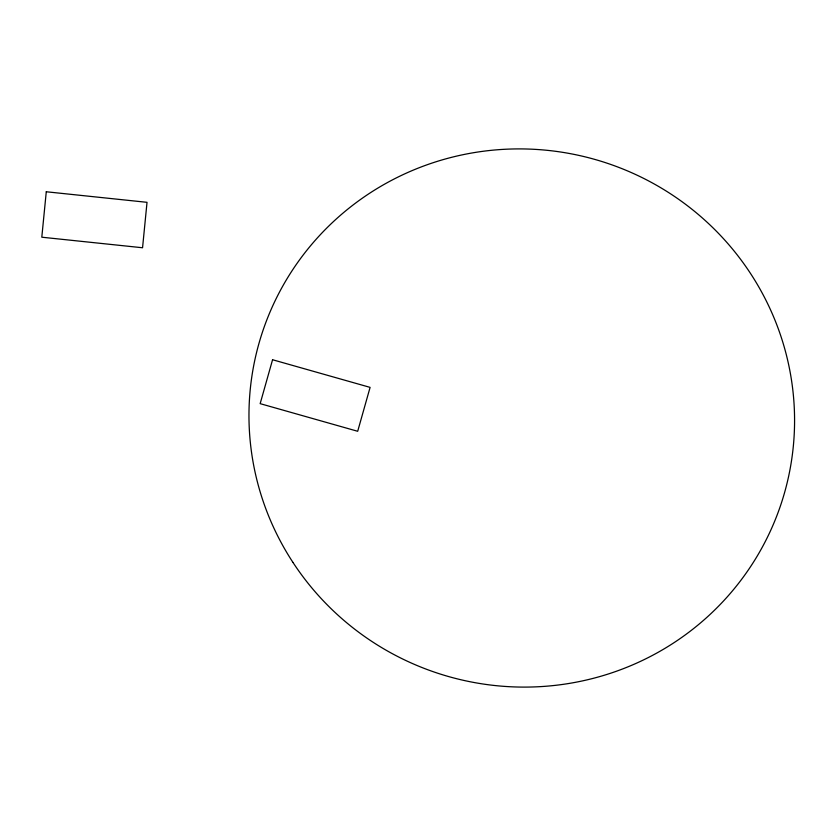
<?xml version="1.0" encoding="UTF-8"?>
<svg xmlns="http://www.w3.org/2000/svg" width="836" height="836" viewBox="0 0 836 836"><rect width="100%" height="100%" fill="white"/><g stroke="black" fill="none" stroke-linecap="round" stroke-linejoin="round"><path stroke-width="1.25" d="M46.273 191.768L41.8 237.205L142.559 247.759L147.021 202.322L46.273 191.768M272.567 359.741L260.163 403.652L357.693 431.282L370.097 387.381L272.567 359.741M292.955 562.419A273.184 268.701 17.1 0 0 764.825 542.418A273.184 268.701 17.1 0 0 507.525 149.153A273.184 268.701 17.1 0 0 292.955 562.419"/></g></svg>
